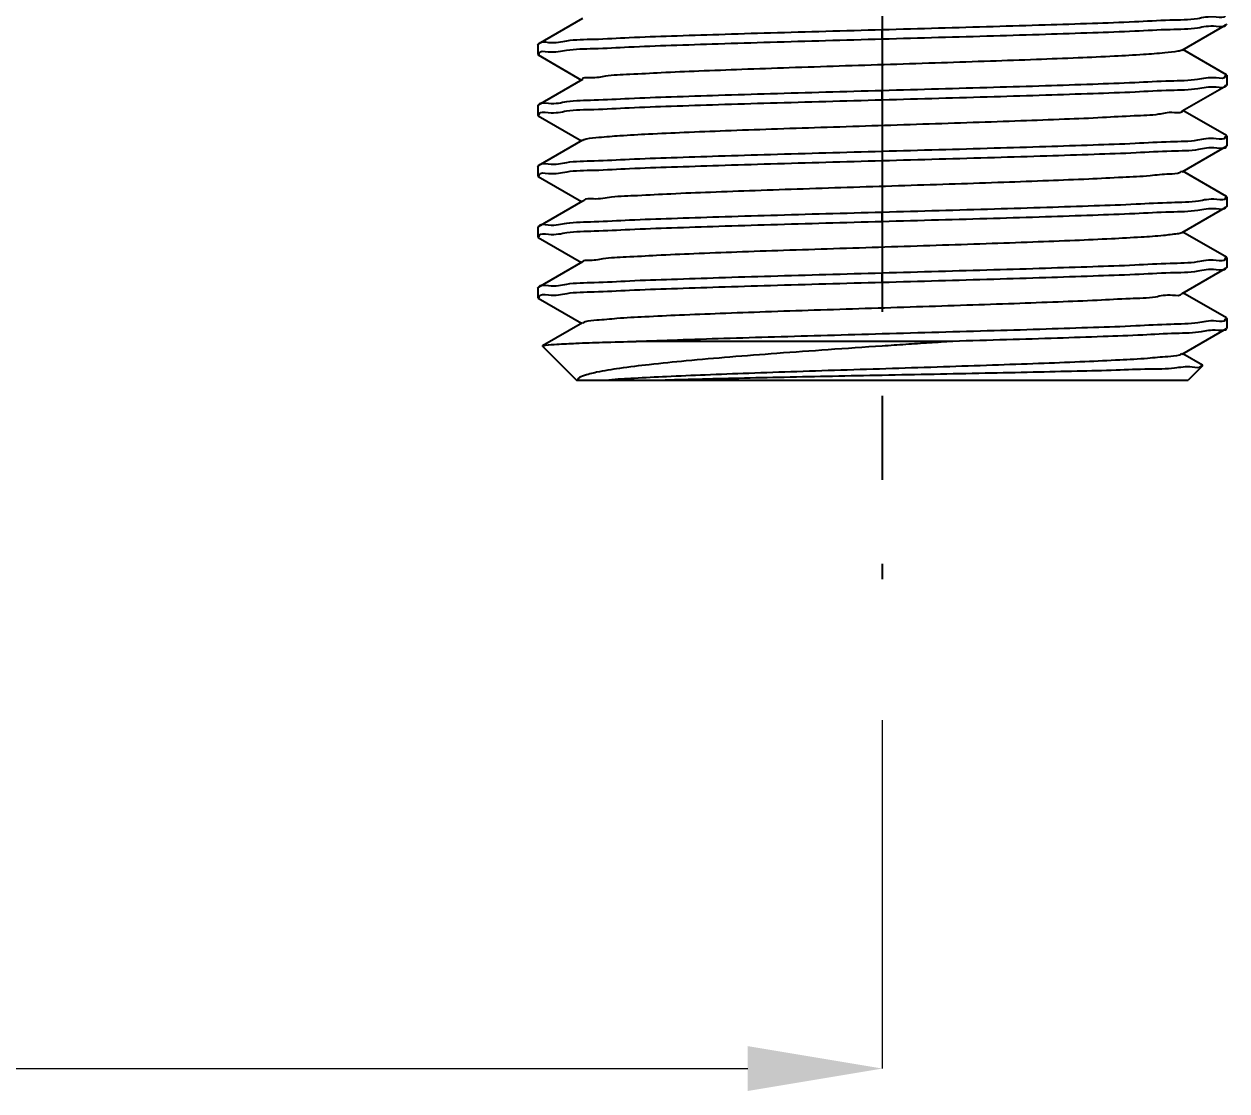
# Model space of a CAD drawing. Header units: millimetres. Extents: x 1091 to 1735, y 843 to 1297.
# Drawn here: x 1529.49 to 1565.27, y 1041.53 to 1073.28 of the extents above; entities that cross this region are included whole.
import ezdxf

# ---------------------------------------------------------------- set-up
doc = ezdxf.new("R2010")
doc.units = ezdxf.units.MM
doc.linetypes.add('CENTER', pattern=[2, 1.25, -0.25, 0.25, -0.25])
doc.layers.add('标注', color=1, linetype='Continuous')
doc.styles.add('Daelim Dimension', font='')
doc.styles.get('Daelim Dimension').set_extended_font_data('나눔고딕')
doc.dimstyles.new('DEFAULT', dxfattribs={"dimscale": 2, "dimtxt": 2, "dimasz": 2, "dimexe": 0, "dimexo": 2, "dimgap": 1, "dimtad": 1, "dimdec": 1, "dimzin": 9, "dimdsep": 46, "dimtxsty": 'Daelim Dimension', "dimcen": 0.5, "dimclrd": 252, "dimclre": 252, "dimclrt": 3, "dimadec": 1, "dimazin": 0, "dimtfac": 1, "dimtdec": 1, "dimtix": 1, "dimtmove": 0, "dimatfit": 3, "dimfxl": 1, "dimtolj": 1, "dimtzin": 1, "dimlwd": 9, "dimlwe": 9, "dimarcsym": 0})

# ---------------------------------------------------------------- blocks, each defined once
blk = doc.blocks.new('*D1')
at = {"color": 5, "lineweight": 9, "transparency": 16777216}
for p, q in [((1453.016914380864, 1052.561204477285), (1453.016914380864, 1042.197452219002)), ((1555.016914380865, 1052.561204477287), (1555.016914380865, 1042.197452219002)), ((1457.016914380864, 1042.197452219002), (1551.016914380865, 1042.197452219002))]:
    blk.add_line(p, q, dxfattribs=at)
at = {"color": 5, "transparency": 16777216}
for points in [[(1457.016914380864, 1042.864118885669), (1457.016914380864, 1041.530785552335), (1453.016914380864, 1042.197452219002)], [(1551.016914380865, 1042.864118885669), (1551.016914380865, 1041.530785552335), (1555.016914380865, 1042.197452219002)]]:
    blk.add_solid(points, dxfattribs=at)
at = {"layer": 'Defpoints', "color": 0, "transparency": 16777216}
for p in [(1453.016914380864, 1056.561204477285), (1555.016914380865, 1056.561204477287), (1555.016914380865, 1042.197452219002)]:
    blk.add_point(p, dxfattribs=at)
at = {"color": 7, "transparency": 16777216, "insert": (1504.016914380864, 1049.619483692536), "char_height": 10, "attachment_point": 5, "style": 'Daelim Dimension'}
blk.add_mtext('\\A1;102', dxfattribs=at)

msp = doc.modelspace()

# ---------------------------------------------------------------- linework, layer by layer
at = {"color": 9, "linetype": 'Continuous'}
for p, q in [((1546.098679980063, 1073.442222507861), (1544.779213560163, 1072.679357977061)), ((1563.934899065664, 1072.504827113161), (1565.254543922264, 1073.267806326561)), ((1565.266860519163, 1073.281671710661), (1565.254544264863, 1073.267557636261)), ((1555.016860524564, 1072.829254292861), (1555.016861999264, 1073.11778296476)), ((1544.766860524764, 1072.665358209861), (1544.779213363163, 1072.679500736961)), ((1544.766860524564, 1072.665356189561), (1544.766860524564, 1072.376681094061)), ((1565.254664501763, 1071.774082114261), (1563.962833089363, 1072.520979935861)), ((1544.766860524764, 1072.376679258261), (1544.779129421664, 1072.362584678661)), ((1544.779129461464, 1072.362613617461), (1546.070694108363, 1071.615904251761)), ((1546.098529602063, 1071.631999552161), (1544.778802937663, 1070.868998242961)), ((1563.935508700463, 1070.695070143961), (1565.254949639364, 1071.457880150161)), ((1565.266860522663, 1071.760361672661), (1565.254664951463, 1071.774410244261)), ((1565.266860523964, 1071.471684111761), (1565.254949758565, 1071.457792158761)), ((1565.266860524564, 1071.760356233961), (1565.266860524564, 1071.47168111366)), ((1555.016860524564, 1071.019252631961), (1555.016862904864, 1071.30778447476)), ((1544.766860524564, 1070.855355076861), (1544.778802577763, 1070.869263598561)), ((1544.766860524564, 1070.85535623226), (1544.766860524564, 1070.566681111961)), ((1544.766860525765, 1070.566676649861), (1544.778847952963, 1070.552747394161)), ((1544.778848363464, 1070.553049506261), (1546.070746081063, 1069.80613167796)), ((1565.254907493164, 1069.964226470161), (1563.963127577663, 1070.711039647561)), ((1546.098531285963, 1069.822197912061), (1544.779183490864, 1069.059414103561)), ((1565.266860430764, 1069.661720254061), (1565.254907256364, 1069.647767491161)), ((1565.266860508564, 1069.950372411061), (1565.254907552064, 1069.964269885761)), ((1565.266860524564, 1069.950356307661), (1565.266860524564, 1069.661681248061)), ((1555.016860524564, 1069.497783024661), (1555.016859982964, 1069.209250569561)), ((1563.935510939764, 1068.885030473461), (1565.254907196264, 1069.647811801761)), ((1544.766860525064, 1069.045353170661), (1544.779183395064, 1069.059483643661)), ((1544.766860524564, 1069.04535624956), (1544.766860524564, 1068.75668108116)), ((1544.766860524564, 1068.756682018261), (1544.778860942463, 1068.742739719861)), ((1544.778861349664, 1068.743039188261), (1546.070864534064, 1067.996059784161)), ((1565.254893675463, 1068.154240135561), (1563.963168217064, 1068.901022115361)), ((1546.098664005864, 1068.012134709561), (1544.779163374764, 1067.249242401161)), ((1565.266860431963, 1068.140395184861), (1565.254893726964, 1068.154278117561)), ((1565.266860524564, 1068.140356420561), (1565.266860524564, 1067.851681096261)), ((1555.016860524564, 1067.399251756061), (1555.016862068464, 1067.687788889761)), ((1563.935079882564, 1067.074930037161), (1565.254551808063, 1067.837808363861)), ((1565.266860522563, 1067.851686667261), (1565.254552147364, 1067.837561917861)), ((1544.766860524664, 1067.235354828161), (1544.779163058664, 1067.24947201426)), ((1544.766860524564, 1067.235356209961), (1544.766860524564, 1066.946681058361)), ((1544.766860525564, 1066.946676833461), (1544.779039932565, 1066.932636051961)), ((1544.779039937963, 1066.932640006961), (1546.070508915464, 1066.185995991461)), ((1565.254939052364, 1066.344054947361), (1563.962916479665, 1067.091026504261)), ((1546.098661950864, 1066.202274896661), (1544.779173512363, 1065.439410738761)), ((1565.266860524364, 1066.330357561361), (1565.254939318764, 1066.344251525361)), ((1565.266860524564, 1066.330356225161), (1565.266860524564, 1066.041681082861)), ((1555.016860524564, 1065.589250936961), (1555.016860671764, 1065.877790915661)), ((1563.935420097964, 1065.265112562761), (1565.254953280565, 1066.02799018416)), ((1565.266860524364, 1066.041682561661), (1565.254953546064, 1066.027794115461)), ((1544.766860528264, 1065.425348352261), (1544.779173419764, 1065.439477956561)), ((1544.766860524564, 1065.425356190561), (1544.766860524564, 1065.13668097036)), ((1544.766860551963, 1065.13665986776), (1544.779042220664, 1065.122634696961)), ((1544.779042662364, 1065.122957178461), (1546.070720619264, 1064.376149866761)), ((1565.254791644164, 1064.534031834661), (1563.962857115563, 1065.280977220561)), ((1546.098329568664, 1064.392113566761), (1544.911573025764, 1063.706001860361)), ((1565.266860512564, 1064.52037014586), (1565.254792059863, 1064.534336712961)), ((1565.266860524564, 1064.520356256261), (1565.266860524564, 1064.231680929861)), ((1563.935000065564, 1063.45474803976), (1565.254525451463, 1064.217638481761)), ((1565.266860500364, 1064.231661107061), (1565.254525578065, 1064.217546673261)), ((1544.908414682763, 1063.696964491661), (1545.916856212464, 1062.688522961861)), ((1544.908417195564, 1063.696961978861), (1544.911612629764, 1063.705962279161)), ((1557.113286020164, 1063.838518649861), (1547.691750700164, 1063.838518649861)), ((1564.547910238264, 1063.132729419461), (1563.963001161663, 1063.470939214661)), ((1564.551620647763, 1063.123278773061), (1564.116860524564, 1062.688518649861)), ((1564.551614006663, 1063.123272138061), (1564.548035734264, 1063.132854836761)), ((1545.917108226264, 1062.688518649861), (1564.116713009764, 1062.688518649861))]:
    msp.add_line(p, q, dxfattribs=at)
for points, start_tangent, end_tangent in [([(1565.233388716563, 1073.26988972946), (1565.231300438564, 1073.257678206061), (1564.949842756464, 1073.209848776561), (1564.400387908163, 1073.16238217816), (1563.587028740264, 1073.114417131461), (1562.531859653564, 1073.066255126661), (1561.278949795164, 1073.01851246856), (1559.873395685363, 1072.971376832261), (1558.330182781163, 1072.923999749861), (1556.694971833064, 1072.876562122461), (1555.016860524564, 1072.829254292861)], (-0.1095717952769215, -0.9939788839204747), (-0.9995992333385543, -0.02830852714244387)), ([(1555.016861999264, 1073.11778296476), (1556.689432289164, 1073.165078327661), (1558.318382484764, 1073.21232608736), (1559.864339357364, 1073.25976251556), (1561.269834292964, 1073.306864214861), (1562.517719890865, 1073.354346477361), (1563.575624619964, 1073.402508882661), (1564.393504148064, 1073.450577358861), (1564.946347256963, 1073.498127112361), (1565.229995602764, 1073.545916482561), (1565.233921424963, 1073.571642818861)], (0.9995977636792049, 0.02836037460141075), (0.03932461986247486, 0.9992264879759102)), ([(1544.800661893364, 1072.676637730561), (1544.803226879264, 1072.689630048561), (1545.084392106963, 1072.737247178161), (1545.634253574363, 1072.784719493261), (1546.442499159165, 1072.832405140861), (1547.491039679765, 1072.880334735361), (1548.743264498564, 1072.92811590266), (1550.150617263164, 1072.97535058306), (1551.696183484064, 1073.022818729961), (1553.336179417664, 1073.070402511761), (1555.016860524564, 1073.11778296476)], (0.1323091283420467, 0.9912085020606755), (0.9995977660330791, 0.02836029163597406)), ([(1555.016860524564, 1072.829254292861), (1553.331071059564, 1072.781583845461), (1551.684689037164, 1072.733800233661), (1550.136480317064, 1072.686224297161), (1548.732869157965, 1072.639071125361), (1547.479661939364, 1072.591187859361), (1546.435481989764, 1072.543369937861), (1545.626484157563, 1072.495500962761), (1545.079477741764, 1072.44801044726), (1544.801469044264, 1072.400360697261), (1544.799680442464, 1072.377511647561)], (-0.9995992333387352, -0.0283085271360547), (0.02535416893955936, -0.9996785313876578)), ([(1563.934971953965, 1072.505132655861), (1563.814077440464, 1072.470891871961), (1563.425148502664, 1072.421971585261), (1562.792331306364, 1072.372864446561), (1561.922990166865, 1072.323224845861), (1560.848503820364, 1072.273543989161), (1559.601708195864, 1072.223893380961), (1558.235365446863, 1072.17481101366), (1556.776809124964, 1072.125752728761), (1555.261207691964, 1072.076505517361), (1553.737826040965, 1072.027232264861), (1552.250669647964, 1071.977919528761), (1550.842962740064, 1071.928566029561), (1549.557834080665, 1071.879207429361), (1548.437840042563, 1071.830126645461), (1547.502510654364, 1071.78066628846), (1546.786845855364, 1071.731125693761), (1546.314007723164, 1071.681579190961), (1546.098437461364, 1071.632138484961)], (-0.8823172177902335, -0.4706552105213556), (0.3649255392850888, -0.9310367075349323)), ([(1565.233800259165, 1071.459231081861), (1565.232401056863, 1071.448052794261), (1564.952282782264, 1071.400127120661), (1564.404922777964, 1071.352699323761), (1563.594100124963, 1071.304779789461), (1562.541119975264, 1071.256638076761), (1561.288554352763, 1071.208853835261), (1559.882122003065, 1071.161653976461), (1558.342780872163, 1071.114378915961), (1556.700719482564, 1071.066716711961), (1555.016860524564, 1071.019252631961)], (-0.06787887909365506, -0.997693569074688), (-0.999611988114312, -0.02785450085987795)), ([(1555.016862904864, 1071.30778447476), (1556.693553404064, 1071.35518584596), (1558.328360101163, 1071.402627420461), (1559.872398651964, 1071.45001815776), (1561.279294643464, 1071.49720017756), (1562.528348500965, 1071.544785106861), (1563.583228806263, 1071.59289768986), (1564.397434725963, 1071.640851249061), (1564.948334152163, 1071.688352287561), (1565.231185082663, 1071.736314482261), (1565.234065893663, 1071.760692305561)], (0.9996113879938063, 0.02787602900515257), (0.01008141244670505, 0.9999491812702681)), ([(1544.800462625663, 1070.866791099461), (1544.802703454463, 1070.879454696661), (1545.083108668964, 1070.927100838161), (1545.633284839564, 1070.97465182296), (1546.444882669763, 1071.02252757406), (1547.489745215964, 1071.070281176161), (1548.739046651963, 1071.117965691361), (1550.146099988865, 1071.165207368561), (1551.692868581664, 1071.212716881261), (1553.334504718463, 1071.260361018861), (1555.016860524564, 1071.30778447476)], (0.113413701332752, 0.9935478510620439), (0.9996113917285839, 0.02787589507878833)), ([(1555.016860524564, 1071.019252631961), (1553.334122933264, 1070.971679058661), (1551.688869155564, 1070.923919961461), (1550.140344765964, 1070.876349163461), (1548.736496894264, 1070.829199786361), (1547.487835808663, 1070.781526802961), (1546.439552060664, 1070.733579003861), (1545.626881980163, 1070.685528730561), (1545.079447148463, 1070.638006948061), (1544.801303461264, 1070.590303943861), (1544.799700132564, 1070.567717765261)], (-0.9996119881143455, -0.02785450085867264), (0.03168712135830813, -0.999497837086216)), ([(1563.933494717964, 1070.694364763161), (1563.710788193463, 1070.64443289786), (1563.232772630263, 1070.594938276561), (1562.511919110364, 1070.545438543161), (1561.574033761365, 1070.496077019461), (1560.441111538063, 1070.446622932161), (1559.142942884064, 1070.396941778861), (1557.724425477164, 1070.347337512061), (1556.225631135764, 1070.297727618661), (1554.705231442664, 1070.24856898586), (1553.189722364063, 1070.199279797461), (1551.720270524464, 1070.149733831261), (1550.349960028364, 1070.100254814961), (1549.119150014164, 1070.050883712061), (1548.063953524863, 1070.001625704061), (1547.211482424764, 1069.95241316676), (1546.586733487264, 1069.903169132161), (1546.206567379064, 1069.85383103286), (1546.100047879864, 1069.819199329061)], (0.3461617916939756, -0.9381748312394746), (-0.8773254463829628, -0.4798958857178662)), ([(1555.016860524564, 1069.497783024661), (1556.699258248064, 1069.545357634361), (1558.342665673763, 1069.593047827861), (1559.884420377863, 1069.640403248461), (1561.292265758164, 1069.687660715661), (1562.542307309863, 1069.735362336261), (1563.593890916764, 1069.783444193461), (1564.403717333264, 1069.831290112161), (1564.951196528264, 1069.87867816046), (1565.232219298864, 1069.926665713161), (1565.234037075863, 1069.949588026361)], (0.999598473854219, 0.02833533250760245), (-0.02389027566640562, 0.9997145866338968)), ([(1544.800313390963, 1069.057316165361), (1544.802265676463, 1069.069306977561), (1545.081961402863, 1069.116969889561), (1545.631282643863, 1069.164511790761), (1546.445446049464, 1069.212556583261), (1547.493714748964, 1069.260445401961), (1548.739608058264, 1069.307985772861), (1550.147094075763, 1069.355238229561), (1551.695612351663, 1069.402801466461), (1553.337824453464, 1069.450449929461), (1555.016860524564, 1069.497783024661)], (0.1020428055886969, 0.9947800087595183), (0.9995984738543, 0.02833533250474186)), ([(1565.237763550164, 1069.645556225161), (1565.238264847063, 1069.640157919061), (1564.968046417964, 1069.59195190736), (1564.426513526364, 1069.544220295261), (1563.620685350563, 1069.49614931506), (1562.570902101663, 1069.447873615561), (1561.322258040364, 1069.400053265361), (1559.911314661164, 1069.352587235361), (1558.358528642164, 1069.304846606261), (1556.706018200963, 1069.256867956061), (1555.016860524564, 1069.209250569561)], (0.1279243831591497, -0.9917839241454518), (-0.9996113604678185, -0.02787701604686224)), ([(1555.016859982964, 1069.209250569561), (1553.338873847264, 1069.161814145761), (1551.697013161164, 1069.114162142861), (1550.149960625464, 1069.066656224461), (1548.746249003964, 1069.019546421161), (1547.501252180164, 1068.97208208856), (1546.446707206164, 1068.923945912261), (1545.631576802664, 1068.875857169461), (1545.082929149663, 1068.828405230961), (1544.802397752963, 1068.780676575261), (1544.799881368263, 1068.75674153706)], (-0.9996113596181394, -0.02787704651456083), (0.0018024562159214, -0.9999983755744755)), ([(1563.924967728465, 1068.896909102961), (1563.880333115764, 1068.865330391961), (1563.558723749164, 1068.81562312096), (1562.983546575863, 1068.765924481861), (1562.173991983664, 1068.716356314661), (1561.158060258964, 1068.666989784161), (1559.965401940863, 1068.617768454561), (1558.630932624963, 1068.568609723361), (1557.190815569064, 1068.519442686161), (1555.686220263464, 1068.470227227661), (1554.161981944763, 1068.421005771561), (1552.668140793063, 1068.371974801761), (1551.235128512164, 1068.322682978861), (1549.907207852963, 1068.273189829461), (1548.729439910964, 1068.223678786161), (1547.737786539863, 1068.174207087861), (1546.964635232164, 1068.125091026761), (1546.422735102364, 1068.075627295661), (1546.132464858964, 1068.026081802261), (1546.115785505663, 1068.002347345961)], (-0.7379139875586997, -0.6748947673268916), (-0.4963377185519905, -0.8681295232524955)), ([(1555.016862068464, 1067.687788889761), (1556.705257079064, 1067.735528938961), (1558.358485094463, 1067.783517672661), (1559.912473655663, 1067.83130016736), (1561.324038559664, 1067.878791784061), (1562.570966418464, 1067.926551418561), (1563.619074345263, 1067.974741160961), (1564.425068032965, 1068.022793030161), (1564.967339294665, 1068.070544140861), (1565.238237577964, 1068.118822834161), (1565.236063624163, 1068.133243298761)], (0.9995983302466829, 0.02834039816310798), (-0.226208552737291, 0.9740788934519116)), ([(1544.800284133264, 1067.24764209056), (1544.801963360164, 1067.25920451716), (1545.081783306163, 1067.306949577461), (1545.630460542964, 1067.354454198161), (1546.446139916463, 1067.402592026261), (1547.500702104364, 1067.450734460761), (1548.744315171264, 1067.498153164661), (1550.151364688664, 1067.545374320161), (1551.700093544864, 1067.592935477261), (1553.341458444064, 1067.640551797061), (1555.016860524564, 1067.687788889761)], (0.0863163474277138, 0.9962677793478711), (0.9995983327094549, 0.02834031129818743)), ([(1565.233366399964, 1067.839354451161), (1565.231717007364, 1067.827818939061), (1564.951090594063, 1067.779991082461), (1564.402732784364, 1067.732546057261), (1563.587301410064, 1067.684431106361), (1562.530810214563, 1067.636211635061), (1561.283124370465, 1067.58866072286), (1559.876212872263, 1067.541467038261), (1558.330642915264, 1067.494013244961), (1556.692070375765, 1067.446479684761), (1555.016860524564, 1067.399251756061)], (-0.0843090959715027, -0.9964396501226094), (-0.9995988586330083, -0.02832175523492392)), ([(1555.016860524564, 1067.399251756061), (1553.338719945463, 1067.351801321361), (1551.699150605664, 1067.304230115161), (1550.155025560864, 1067.256816464661), (1548.750861549763, 1067.209710779161), (1547.503124847263, 1067.162159343661), (1546.448378800364, 1067.114031426261), (1545.634310998663, 1067.066048260961), (1545.085495878564, 1067.018697308961), (1544.803022223263, 1066.97088661916), (1544.799974615264, 1066.946208169461)], (-0.9995988586330716, -0.02832175523269295), (-0.01415159176521809, -0.999899861211367)), ([(1563.936914699264, 1067.071663631761), (1563.795349704564, 1067.037522005361), (1563.382498194564, 1066.987969340061), (1562.722865226564, 1066.938369396861), (1561.834726527065, 1066.88877655426), (1560.749774476265, 1066.839361055461), (1559.501286532563, 1066.79013239396), (1558.109664256063, 1066.740473325761), (1556.625626859365, 1066.690785156761), (1555.096497833764, 1066.641189726161), (1553.568516217264, 1066.591702839461), (1552.082833690064, 1066.542205975461), (1550.686830134664, 1066.492836146361), (1549.415228431164, 1066.443347318961), (1548.303761601563, 1066.393654182761), (1547.393623535664, 1066.344044055961), (1546.708767931663, 1066.294473789261), (1546.272629491363, 1066.245338403861), (1546.090960000564, 1066.208197851561)], (-0.8725601556636988, -0.4885066783045465), (-0.6100909644139767, -0.792331379626242)), ([(1555.016860671764, 1065.877790915661), (1556.694783757563, 1065.925227889561), (1558.334204401563, 1065.972797250861), (1559.878563086565, 1066.020216340461), (1561.282584434263, 1066.067316823761), (1562.529940359964, 1066.114850841061), (1563.585033156664, 1066.162990045861), (1564.399531045864, 1066.210997483661), (1564.948350139563, 1066.258354195961), (1565.230673698663, 1066.306142252361), (1565.233750826663, 1066.330854974461)], (0.9996017090664469, 0.028220971482903), (0.01502148939563614, 0.999887171062984)), ([(1544.800349382164, 1065.437716208461), (1544.801974050365, 1065.449208154761), (1545.082776108764, 1065.497062840061), (1545.631211149063, 1065.544506831261), (1546.446362479763, 1065.592603264361), (1547.502679778564, 1065.640816106561), (1548.750868284664, 1065.688386196161), (1550.157563215264, 1065.735572339061), (1551.702585705364, 1065.783008289761), (1553.341200851663, 1065.830546951061), (1555.016860524564, 1065.877790915661)], (0.08290922153944685, 0.9965571037244795), (0.9996017093005145, 0.0282209631921002)), ([(1565.233477116563, 1066.029615140061), (1565.231777904763, 1066.017839665561), (1564.952093905264, 1065.970105576961), (1564.403403313764, 1065.922593075761), (1563.587786500565, 1065.874455781161), (1562.533813202963, 1065.826335675961), (1561.290478552065, 1065.77892248316), (1559.883380667363, 1065.731694294861), (1558.334296324564, 1065.684126679961), (1556.692534474364, 1065.636483332861), (1555.016860524564, 1065.589250936961)], (-0.08448859853509166, -0.9964244460658199), (-0.9996120504758679, -0.02785226280629718)), ([(1555.016860524564, 1065.589250936961), (1553.336006232063, 1065.541733497661), (1551.693815498664, 1065.494066549061), (1550.150967279464, 1065.446688487361), (1548.744961639165, 1065.39950099916), (1547.495519452063, 1065.351844872561), (1546.442820952464, 1065.303746579661), (1545.631578136964, 1065.255857345461), (1545.083736373363, 1065.208497229361), (1544.802007032664, 1065.160544048861), (1544.799913364063, 1065.137161635361)], (-0.999612050475707, -0.02785226281207495), (0.01517903423958655, -0.9998847918233148)), ([(1563.918417430563, 1065.267452140961), (1563.916285931564, 1065.256416345061), (1563.655480099664, 1065.207024199361), (1563.142782599364, 1065.15776743976), (1562.388048344963, 1065.108222410161), (1561.414832576764, 1065.058620401261), (1560.254547473664, 1065.009121073961), (1558.945612036363, 1064.959805660961), (1557.531831623763, 1064.910841883361), (1556.037843401064, 1064.86161788236), (1554.508545052364, 1064.812216516661), (1552.995033007163, 1064.762848347061), (1551.543791327664, 1064.713576313061), (1550.195275280763, 1064.664369604061), (1548.986819499664, 1064.615138797961), (1547.951915915463, 1064.565800651161), (1547.121651013064, 1064.516329322161), (1546.522857303364, 1064.466728296961), (1546.175385515264, 1064.41731339836), (1546.104221784963, 1064.383352710561)], (-0.1327252895561971, -0.9911528628381315), (-0.829114157871894, -0.559079344294153)), ([(1555.016860524564, 1064.067766468561), (1556.704053049864, 1064.115487485461), (1558.348614075964, 1064.16322792036), (1559.897395949064, 1064.210816670261), (1561.303364806764, 1064.25805585636), (1562.558216935764, 1064.306021753361), (1563.601981037064, 1064.353859902061), (1564.407011718264, 1064.401520496361), (1564.955502409165, 1064.449171393961), (1565.233152472164, 1064.49698735216), (1565.234401480064, 1064.518948193361)], (0.9996110473506087, 0.0278882415117756), (-0.0437656298797381, 0.9990418257716891)), ([(1547.691750700164, 1063.838518649861), (1548.921179037864, 1063.884385820761), (1550.304807381963, 1063.930253771661), (1551.807659895464, 1063.976120070861), (1553.391709172664, 1064.021991730361), (1555.016860524564, 1064.067766468561)], (0.9991919901292297, 0.04019162675968235), (0.999611047350736, 0.02788824150721609)), ([(1565.246481943963, 1064.214771870061), (1565.246845501264, 1064.213675293561), (1565.006934721664, 1064.166668051361), (1564.505948810364, 1064.119984012861), (1563.752952247564, 1064.073119375961), (1562.765623564263, 1064.026099090561), (1561.584912980863, 1063.97954021126), (1560.228023252563, 1063.932818832761), (1558.718156153764, 1063.885607455361), (1557.113286020164, 1063.838518649861)], (0.32611002947367, -0.9453318193505824), (-0.99959442059615, -0.02847796188366074)), ([(1544.914518354763, 1063.700654810061), (1545.001268147264, 1063.725359299461), (1545.335010416264, 1063.753553051561), (1545.905679657863, 1063.781964815561), (1546.693149054263, 1063.810126499561), (1547.691750700164, 1063.838518649861)], (0.8771482154110883, 0.4802197499074178), (0.99966283488115, 0.02596568037588143)), ([(1555.016860524564, 1063.698128618161), (1553.407921182663, 1063.587967917261), (1551.885443824464, 1063.478519592661), (1550.486601879564, 1063.369967835461), (1549.185457972064, 1063.256711351861), (1548.082173408164, 1063.144748290661), (1547.200782246864, 1063.033791378461), (1546.517967117163, 1062.917114684061), (1546.103356349864, 1062.801862884161), (1545.953296194365, 1062.688527971861)], (-0.9976974111929191, -0.06782238346554595), (-0.1845890260556673, -0.9828157973190196)), ([(1557.113286020164, 1063.838518649861), (1556.416117842164, 1063.79198310126), (1555.716201341664, 1063.745107515761), (1555.016860524564, 1063.698128618161)], (-0.99779657949409, -0.06634746377891332), (-0.9976974111926042, -0.06782238347017774)), ([(1563.929469633164, 1063.46368649446), (1563.857636620764, 1063.429775587861), (1563.509183297163, 1063.380340338561), (1562.912589860064, 1063.330937334161), (1562.083854627863, 1063.281553101961), (1561.048620946664, 1063.232169168961), (1559.835012568964, 1063.18274275656), (1558.477727159664, 1063.133233498161), (1557.025589335365, 1063.083958525861), (1555.510490474464, 1063.034549331361), (1553.974825015263, 1062.984936057261), (1552.472247548464, 1062.935402852861), (1551.045218314563, 1062.885889751461), (1549.748929531263, 1062.83691252366), (1548.597969299663, 1062.787654502361), (1547.631419621463, 1062.73819529816), (1546.879905428563, 1062.688570876461)], (-0.8317046682599454, -0.555218285717081), (-0.9969672886535683, -0.07782175373732368)), ([(1555.016860524564, 1062.836332350161), (1556.559359419364, 1062.86691744476), (1558.074745534163, 1062.897539645161), (1559.510085042563, 1062.92806509916), (1560.814138845165, 1062.958270417361), (1561.973714931763, 1062.988558412261), (1562.950918058263, 1063.018998025261), (1563.715194834264, 1063.049440202661), (1564.240897422264, 1063.079837415061), (1564.513182301064, 1063.110012844761), (1564.525234121664, 1063.133154989961)], (0.9998078231068136, 0.01960400097976752), (0.3508245015879844, 0.9364412256439496)), ([(1548.426866189064, 1062.688518649861), (1549.511183574663, 1062.718191345361), (1550.749764919563, 1062.747897394461), (1552.103121676064, 1062.777487813061), (1553.535215185464, 1062.80693395546), (1555.016860524564, 1062.836332350161)], (0.999564421417732, 0.02951215742426889), (0.9998078231067727, 0.01960400098185165))]:
    msp.add_spline(points, degree=3, dxfattribs=dict(at, start_tangent=start_tangent, end_tangent=end_tangent))
at = {"layer": '标注', "linetype": 'CENTER', "ltscale": 10}
msp.add_line((1555.016914380863, 1137.21837489065), (1555.016914380864, 1056.758648692867), dxfattribs=at)

# ---------------------------------------------------------------- dimensions: what is measured, and where the dimension line sits
at = {"color": 5}
dim = msp.add_linear_dim(base=(1555.016914380865, 1042.197452219002), p1=(1453.016914380864, 1056.561204477285), p2=(1555.016914380865, 1056.561204477287), dimstyle='DEFAULT', override={"dimtxt": 5, "dimclrd": 5, "dimclre": 5, "dimclrt": 7}, dxfattribs=at)
dim.commit()
dim.dimension.update_dxf_attribs({"geometry": '*D1', "text_midpoint": (1504.016914380864, 1049.619483692536)})

doc.saveas('drawing.dxf')
